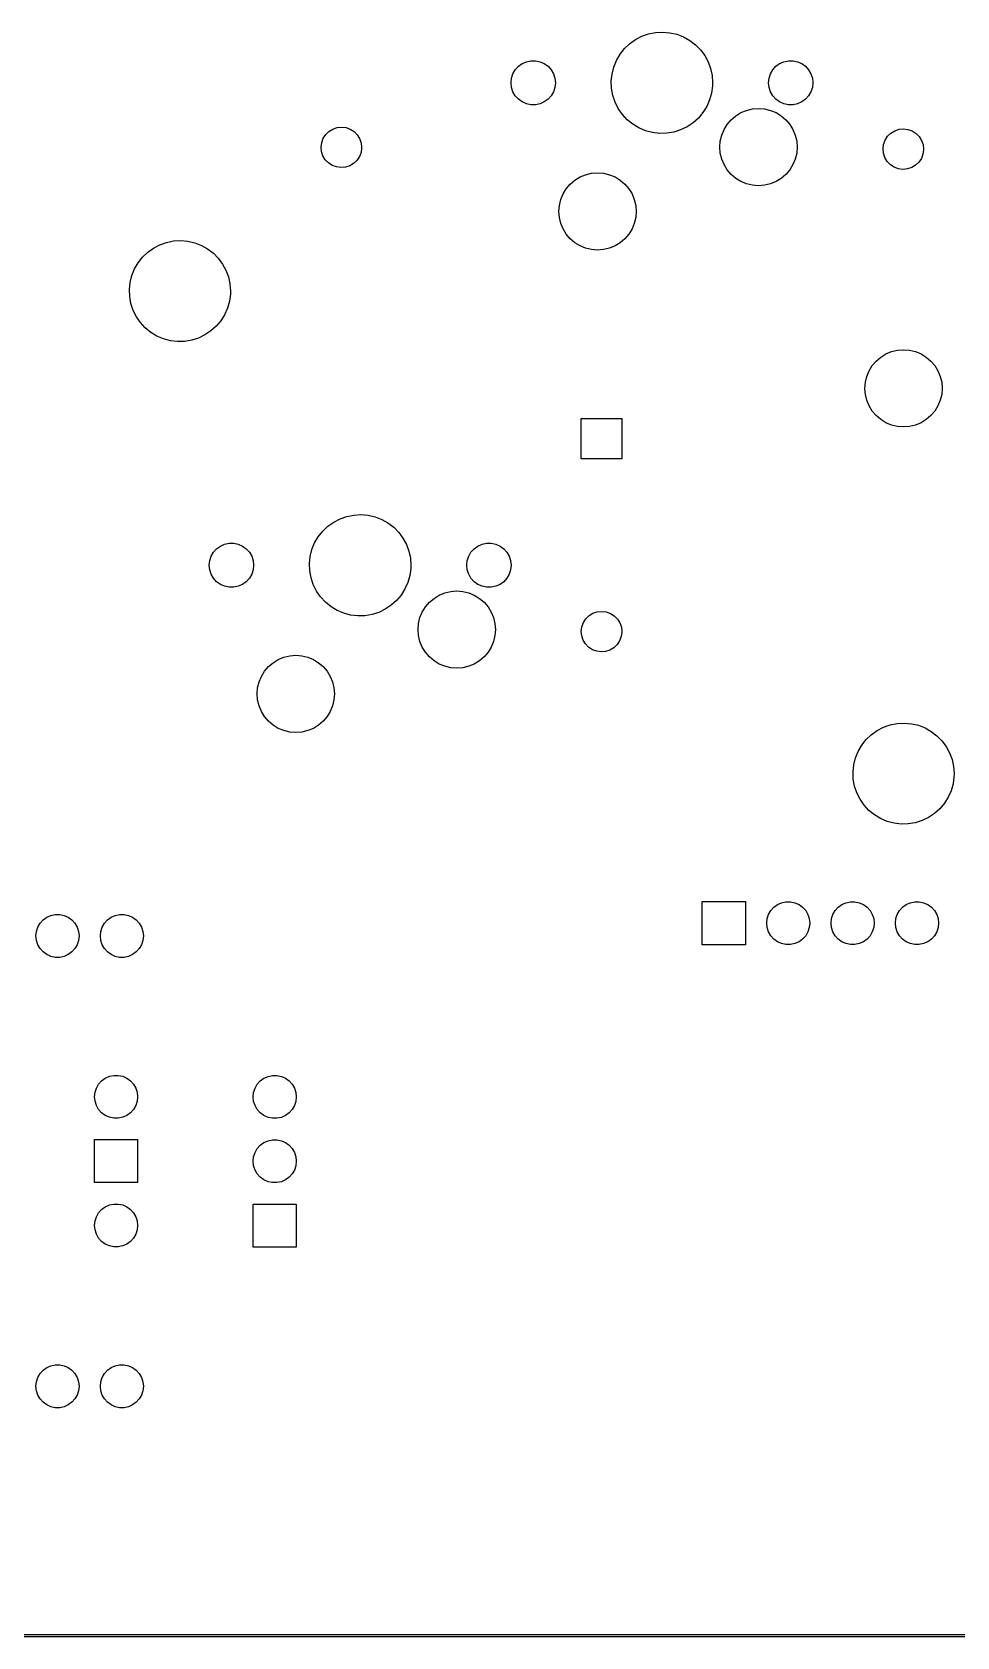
# Model space of a CAD drawing. Extents: x 64 to 386, y -179 to -50.
# Drawn here: x 119.1 to 155.6, y -179.3 to -116 of the extents above; entities that cross this region are included whole.
import ezdxf

# ---------------------------------------------------------------- set-up
doc = ezdxf.new("R2010")
doc.units = 0
doc.layers.add('BLACK', color=7, linetype='CONTINUOUS')

msp = doc.modelspace()

# ---------------------------------------------------------------- linework, layer by layer
at = {"layer": 'BLACK', "linetype": 'CONTINUOUS'}
for p, q in [((142.468, -116.604), (142.673, -116.409)), ((142.673, -116.409), (142.903, -116.245)), ((142.903, -116.245), (143.153, -116.114)), ((143.153, -116.114), (143.42, -116.021)), ((143.42, -116.021), (143.697, -115.966)), ((143.697, -115.966), (143.979, -115.95)), ((143.979, -115.95), (144.26, -115.975)), ((144.26, -115.975), (144.536, -116.038)), ((144.536, -116.038), (144.799, -116.14)), ((144.799, -116.14), (145.046, -116.278)), ((145.046, -116.278), (145.27, -116.45)), ((145.27, -116.45), (145.468, -116.651)), ((138.282, -117.3), (138.43, -117.192)), ((138.43, -117.192), (138.597, -117.118)), ((138.597, -117.118), (138.776, -117.08)), ((138.776, -117.08), (138.959, -117.08)), ((138.959, -117.08), (139.138, -117.118)), ((139.138, -117.118), (139.305, -117.192)), ((139.305, -117.192), (139.453, -117.3)), ((142.045, -117.332), (142.151, -117.07)), ((142.151, -117.07), (142.293, -116.826)), ((142.293, -116.826), (142.468, -116.604)), ((145.468, -116.651), (145.636, -116.878)), ((145.636, -116.878), (145.77, -117.127)), ((145.77, -117.127), (145.868, -117.392)), ((148.442, -117.3), (148.59, -117.192)), ((148.59, -117.192), (148.757, -117.118)), ((148.757, -117.118), (148.936, -117.08)), ((148.936, -117.08), (149.119, -117.08)), ((149.119, -117.08), (149.298, -117.118)), ((149.298, -117.118), (149.465, -117.192)), ((149.465, -117.192), (149.613, -117.3)), ((137.993, -117.95), (138.012, -117.768)), ((138.012, -117.768), (138.068, -117.594)), ((138.068, -117.594), (138.16, -117.436)), ((138.16, -117.436), (138.282, -117.3)), ((139.453, -117.3), (139.575, -117.436)), ((139.575, -117.436), (139.667, -117.594)), ((139.667, -117.594), (139.723, -117.768)), ((139.723, -117.768), (139.743, -117.95)), ((141.948, -117.887), (141.977, -117.606)), ((141.977, -117.606), (142.045, -117.332)), ((145.868, -117.392), (145.928, -117.668)), ((145.928, -117.668), (145.947, -117.95)), ((148.153, -117.95), (148.172, -117.768)), ((148.172, -117.768), (148.228, -117.594)), ((148.228, -117.594), (148.32, -117.436)), ((148.32, -117.436), (148.442, -117.3)), ((149.613, -117.3), (149.735, -117.436)), ((149.735, -117.436), (149.827, -117.594)), ((149.827, -117.594), (149.883, -117.768)), ((149.883, -117.768), (149.903, -117.95)), ((138.012, -118.132), (137.993, -117.95)), ((138.068, -118.306), (138.012, -118.132)), ((138.16, -118.464), (138.068, -118.306)), ((138.282, -118.6), (138.16, -118.464)), ((139.575, -118.464), (139.453, -118.6)), ((139.667, -118.306), (139.575, -118.464)), ((139.723, -118.132), (139.667, -118.306)), ((139.743, -117.95), (139.723, -118.132)), ((141.96, -118.169), (141.948, -117.887)), ((142.01, -118.447), (141.96, -118.169)), ((142.1, -118.715), (142.01, -118.447)), ((145.906, -118.356), (145.829, -118.627)), ((145.944, -118.076), (145.906, -118.356)), ((145.947, -117.95), (145.944, -118.076)), ((148.172, -118.132), (148.153, -117.95)), ((148.228, -118.306), (148.172, -118.132)), ((148.32, -118.464), (148.228, -118.306)), ((148.442, -118.6), (148.32, -118.464)), ((149.735, -118.464), (149.613, -118.6)), ((149.827, -118.306), (149.735, -118.464)), ((149.883, -118.132), (149.827, -118.306)), ((149.903, -117.95), (149.883, -118.132)), ((138.43, -118.708), (138.282, -118.6)), ((138.597, -118.782), (138.43, -118.708)), ((138.776, -118.82), (138.597, -118.782)), ((138.959, -118.82), (138.776, -118.82)), ((139.138, -118.782), (138.959, -118.82)), ((139.305, -118.708), (139.138, -118.782)), ((139.453, -118.6), (139.305, -118.708)), ((142.226, -118.968), (142.1, -118.715)), ((142.387, -119.2), (142.226, -118.968)), ((145.715, -118.886), (145.566, -119.126)), ((145.829, -118.627), (145.715, -118.886)), ((147.065, -119.131), (147.286, -119.04)), ((147.286, -119.04), (147.519, -118.984)), ((147.519, -118.984), (147.757, -118.965)), ((147.757, -118.965), (147.996, -118.984)), ((147.996, -118.984), (148.229, -119.04)), ((148.229, -119.04), (148.45, -119.131)), ((148.59, -118.708), (148.442, -118.6)), ((148.757, -118.782), (148.59, -118.708)), ((148.936, -118.82), (148.757, -118.782)), ((149.119, -118.82), (148.936, -118.82)), ((149.298, -118.782), (149.119, -118.82)), ((149.465, -118.708), (149.298, -118.782)), ((149.613, -118.6), (149.465, -118.708)), ((130.959, -119.776), (131.128, -119.719)), ((131.128, -119.719), (131.306, -119.7)), ((131.306, -119.7), (131.483, -119.721)), ((131.483, -119.721), (131.651, -119.781)), ((142.578, -119.408), (142.387, -119.2)), ((142.797, -119.586), (142.578, -119.408)), ((143.04, -119.732), (142.797, -119.586)), ((143.3, -119.842), (143.04, -119.732)), ((144.938, -119.687), (144.684, -119.81)), ((145.173, -119.53), (144.938, -119.687)), ((145.384, -119.342), (145.173, -119.53)), ((145.566, -119.126), (145.384, -119.342)), ((146.399, -119.798), (146.524, -119.594)), ((146.524, -119.594), (146.679, -119.412)), ((146.679, -119.412), (146.861, -119.256)), ((146.861, -119.256), (147.065, -119.131)), ((148.45, -119.131), (148.654, -119.256)), ((148.654, -119.256), (148.836, -119.412)), ((148.836, -119.412), (148.991, -119.594)), ((148.991, -119.594), (149.116, -119.798)), ((130.5, -120.489), (130.522, -120.312)), ((130.522, -120.312), (130.583, -120.144)), ((130.583, -120.144), (130.68, -119.994)), ((130.68, -119.994), (130.807, -119.87)), ((130.807, -119.87), (130.959, -119.776)), ((131.651, -119.781), (131.801, -119.877)), ((131.801, -119.877), (131.927, -120.003)), ((131.927, -120.003), (132.021, -120.154)), ((132.021, -120.154), (132.08, -120.323)), ((132.08, -120.323), (132.1, -120.5)), ((143.573, -119.915), (143.3, -119.842)), ((143.853, -119.948), (143.573, -119.915)), ((144.136, -119.941), (143.853, -119.948)), ((144.414, -119.895), (144.136, -119.941)), ((144.684, -119.81), (144.414, -119.895)), ((146.232, -120.49), (146.251, -120.251)), ((146.251, -120.251), (146.307, -120.019)), ((146.307, -120.019), (146.399, -119.798)), ((149.116, -119.798), (149.208, -120.019)), ((149.208, -120.019), (149.264, -120.251)), ((149.264, -120.251), (149.282, -120.49)), ((152.673, -120.559), (152.695, -120.382)), ((152.695, -120.382), (152.756, -120.214)), ((152.756, -120.214), (152.853, -120.064)), ((152.853, -120.064), (152.98, -119.94)), ((152.98, -119.94), (153.132, -119.846)), ((153.132, -119.846), (153.301, -119.789)), ((153.301, -119.789), (153.478, -119.77)), ((153.478, -119.77), (153.655, -119.791)), ((153.655, -119.791), (153.823, -119.851)), ((153.823, -119.851), (153.974, -119.947)), ((153.974, -119.947), (154.099, -120.073)), ((154.099, -120.073), (154.194, -120.224)), ((154.194, -120.224), (154.253, -120.393)), ((130.517, -120.666), (130.5, -120.489)), ((130.574, -120.836), (130.517, -120.666)), ((130.666, -120.988), (130.574, -120.836)), ((130.79, -121.116), (130.666, -120.988)), ((131.913, -121.014), (131.784, -121.137)), ((132.012, -120.866), (131.913, -121.014)), ((132.075, -120.699), (132.012, -120.866)), ((132.1, -120.522), (132.075, -120.699)), ((132.1, -120.5), (132.1, -120.522)), ((146.251, -120.729), (146.232, -120.49)), ((146.307, -120.961), (146.251, -120.729)), ((146.399, -121.182), (146.307, -120.961)), ((149.208, -120.961), (149.116, -121.182)), ((149.264, -120.729), (149.208, -120.961)), ((149.282, -120.49), (149.264, -120.729)), ((152.69, -120.736), (152.673, -120.559)), ((152.746, -120.906), (152.69, -120.736)), ((152.839, -121.058), (152.746, -120.906)), ((154.184, -120.936), (154.085, -121.084)), ((154.247, -120.769), (154.184, -120.936)), ((154.272, -120.592), (154.247, -120.769)), ((154.253, -120.393), (154.272, -120.57)), ((154.272, -120.57), (154.272, -120.592)), ((130.939, -121.214), (130.79, -121.116)), ((131.106, -121.276), (130.939, -121.214)), ((131.283, -121.3), (131.106, -121.276)), ((131.461, -121.284), (131.283, -121.3)), ((131.63, -121.229), (131.461, -121.284)), ((131.784, -121.137), (131.63, -121.229)), ((140.715, -121.671), (140.936, -121.58)), ((140.936, -121.58), (141.169, -121.524)), ((141.169, -121.524), (141.407, -121.505)), ((141.407, -121.505), (141.646, -121.524)), ((141.646, -121.524), (141.879, -121.58)), ((141.879, -121.58), (142.1, -121.671)), ((146.524, -121.386), (146.399, -121.182)), ((146.679, -121.568), (146.524, -121.386)), ((146.861, -121.724), (146.679, -121.568)), ((148.836, -121.568), (148.654, -121.724)), ((148.991, -121.386), (148.836, -121.568)), ((149.116, -121.182), (148.991, -121.386)), ((152.963, -121.186), (152.839, -121.058)), ((153.112, -121.284), (152.963, -121.186)), ((153.279, -121.346), (153.112, -121.284)), ((153.456, -121.37), (153.279, -121.346)), ((153.633, -121.354), (153.456, -121.37)), ((153.803, -121.299), (153.633, -121.354)), ((153.956, -121.207), (153.803, -121.299)), ((154.085, -121.084), (153.956, -121.207)), ((140.049, -122.338), (140.174, -122.134)), ((140.174, -122.134), (140.329, -121.952)), ((140.329, -121.952), (140.511, -121.796)), ((140.511, -121.796), (140.715, -121.671)), ((142.1, -121.671), (142.304, -121.796)), ((142.304, -121.796), (142.486, -121.952)), ((142.486, -121.952), (142.641, -122.134)), ((142.641, -122.134), (142.766, -122.338)), ((147.065, -121.849), (146.861, -121.724)), ((147.286, -121.94), (147.065, -121.849)), ((147.519, -121.996), (147.286, -121.94)), ((147.757, -122.015), (147.519, -121.996)), ((147.996, -121.996), (147.757, -122.015)), ((148.229, -121.94), (147.996, -121.996)), ((148.45, -121.849), (148.229, -121.94)), ((148.654, -121.724), (148.45, -121.849)), ((139.882, -123.03), (139.901, -122.791)), ((139.901, -122.791), (139.957, -122.559)), ((139.957, -122.559), (140.049, -122.338)), ((142.766, -122.338), (142.858, -122.559)), ((142.858, -122.559), (142.914, -122.791)), ((142.914, -122.791), (142.933, -123.03)), ((139.901, -123.269), (139.882, -123.03)), ((139.957, -123.501), (139.901, -123.269)), ((140.049, -123.722), (139.957, -123.501)), ((142.858, -123.501), (142.766, -123.722)), ((142.914, -123.269), (142.858, -123.501)), ((142.933, -123.03), (142.914, -123.269)), ((124.679, -124.197), (124.961, -124.181)), ((124.961, -124.181), (125.241, -124.206)), ((140.174, -123.926), (140.049, -123.722)), ((140.329, -124.108), (140.174, -123.926)), ((140.511, -124.264), (140.329, -124.108)), ((142.486, -124.108), (142.304, -124.264)), ((142.641, -123.926), (142.486, -124.108)), ((142.766, -123.722), (142.641, -123.926)), ((123.454, -124.833), (123.658, -124.639)), ((123.658, -124.639), (123.887, -124.475)), ((123.887, -124.475), (124.137, -124.345)), ((124.137, -124.345), (124.403, -124.252)), ((124.403, -124.252), (124.679, -124.197)), ((125.241, -124.206), (125.516, -124.269)), ((125.516, -124.269), (125.778, -124.371)), ((125.778, -124.371), (126.024, -124.508)), ((126.024, -124.508), (126.248, -124.679)), ((126.248, -124.679), (126.445, -124.88)), ((140.715, -124.389), (140.511, -124.264)), ((140.936, -124.48), (140.715, -124.389)), ((141.169, -124.536), (140.936, -124.48)), ((141.407, -124.555), (141.169, -124.536)), ((141.646, -124.536), (141.407, -124.555)), ((141.879, -124.48), (141.646, -124.536)), ((142.1, -124.389), (141.879, -124.48)), ((142.304, -124.264), (142.1, -124.389)), ((123.033, -125.559), (123.139, -125.298)), ((123.139, -125.298), (123.28, -125.054)), ((123.28, -125.054), (123.454, -124.833)), ((126.445, -124.88), (126.613, -125.107)), ((126.613, -125.107), (126.746, -125.354)), ((126.746, -125.354), (126.844, -125.619)), ((122.936, -126.112), (122.965, -125.832)), ((122.965, -125.832), (123.033, -125.559)), ((126.844, -125.619), (126.903, -125.894)), ((126.903, -125.894), (126.923, -126.175)), ((122.947, -126.394), (122.936, -126.112)), ((122.998, -126.671), (122.947, -126.394)), ((123.087, -126.938), (122.998, -126.671)), ((126.882, -126.579), (126.805, -126.85)), ((126.919, -126.3), (126.882, -126.579)), ((126.923, -126.175), (126.919, -126.3)), ((123.213, -127.19), (123.087, -126.938)), ((123.373, -127.422), (123.213, -127.19)), ((126.542, -127.347), (126.361, -127.563)), ((126.691, -127.108), (126.542, -127.347)), ((126.805, -126.85), (126.691, -127.108)), ((123.564, -127.628), (123.373, -127.422)), ((123.783, -127.806), (123.564, -127.628)), ((124.024, -127.952), (123.783, -127.806)), ((124.283, -128.061), (124.024, -127.952)), ((125.917, -127.907), (125.663, -128.029)), ((126.151, -127.75), (125.917, -127.907)), ((126.361, -127.563), (126.151, -127.75)), ((124.556, -128.134), (124.283, -128.061)), ((124.835, -128.167), (124.556, -128.134)), ((125.117, -128.16), (124.835, -128.167)), ((125.395, -128.114), (125.117, -128.16)), ((125.663, -128.029), (125.395, -128.114)), ((152.787, -128.657), (153.008, -128.566)), ((153.008, -128.566), (153.24, -128.51)), ((153.24, -128.51), (153.479, -128.491)), ((153.479, -128.491), (153.717, -128.51)), ((153.717, -128.51), (153.95, -128.566)), ((153.95, -128.566), (154.171, -128.657)), ((152.121, -129.323), (152.246, -129.119)), ((152.246, -129.119), (152.401, -128.937)), ((152.401, -128.937), (152.583, -128.782)), ((152.583, -128.782), (152.787, -128.657)), ((154.171, -128.657), (154.375, -128.782)), ((154.375, -128.782), (154.556, -128.937)), ((154.556, -128.937), (154.712, -129.119)), ((154.712, -129.119), (154.837, -129.323)), ((151.955, -130.015), (151.974, -129.777)), ((151.974, -129.777), (152.029, -129.544)), ((152.029, -129.544), (152.121, -129.323)), ((154.837, -129.323), (154.928, -129.544)), ((154.928, -129.544), (154.984, -129.777)), ((154.984, -129.777), (155.003, -130.015)), ((151.974, -130.253), (151.955, -130.015)), ((152.029, -130.486), (151.974, -130.253)), ((152.121, -130.707), (152.029, -130.486)), ((154.928, -130.486), (154.837, -130.707)), ((154.984, -130.253), (154.928, -130.486)), ((155.003, -130.015), (154.984, -130.253)), ((152.246, -130.911), (152.121, -130.707)), ((152.401, -131.093), (152.246, -130.911)), ((152.583, -131.248), (152.401, -131.093)), ((154.556, -131.093), (154.375, -131.248)), ((154.712, -130.911), (154.556, -131.093)), ((154.837, -130.707), (154.712, -130.911)), ((140.766, -132.8), (140.766, -131.2)), ((140.766, -131.2), (142.366, -131.2)), ((142.366, -131.2), (142.366, -132.8)), ((152.787, -131.373), (152.583, -131.248)), ((153.008, -131.464), (152.787, -131.373)), ((153.24, -131.52), (153.008, -131.464)), ((153.479, -131.539), (153.24, -131.52)), ((153.717, -131.52), (153.479, -131.539)), ((153.95, -131.464), (153.717, -131.52)), ((154.171, -131.373), (153.95, -131.464)), ((154.375, -131.248), (154.171, -131.373)), ((142.366, -132.8), (140.766, -132.8)), ((130.562, -135.654), (130.766, -135.459)), ((130.766, -135.459), (130.996, -135.295)), ((130.996, -135.295), (131.247, -135.164)), ((131.247, -135.164), (131.514, -135.071)), ((131.514, -135.071), (131.791, -135.016)), ((131.791, -135.016), (132.073, -135)), ((132.073, -135), (132.354, -135.025)), ((132.354, -135.025), (132.629, -135.088)), ((132.629, -135.088), (132.893, -135.19)), ((132.893, -135.19), (133.139, -135.328)), ((133.139, -135.328), (133.364, -135.5)), ((133.364, -135.5), (133.562, -135.701)), ((126.524, -136.242), (126.691, -136.168)), ((126.691, -136.168), (126.87, -136.13)), ((126.87, -136.13), (127.053, -136.13)), ((127.053, -136.13), (127.232, -136.168)), ((127.232, -136.168), (127.399, -136.242)), ((130.139, -136.382), (130.245, -136.12)), ((130.245, -136.12), (130.387, -135.876)), ((130.387, -135.876), (130.562, -135.654)), ((133.562, -135.701), (133.73, -135.928)), ((133.73, -135.928), (133.864, -136.177)), ((133.864, -136.177), (133.962, -136.442)), ((136.684, -136.242), (136.851, -136.168)), ((136.851, -136.168), (137.03, -136.13)), ((137.03, -136.13), (137.213, -136.13)), ((137.213, -136.13), (137.392, -136.168)), ((137.392, -136.168), (137.559, -136.242)), ((126.086, -137), (126.105, -136.818)), ((126.105, -136.818), (126.162, -136.644)), ((126.162, -136.644), (126.253, -136.486)), ((126.253, -136.486), (126.376, -136.35)), ((126.376, -136.35), (126.524, -136.242)), ((127.399, -136.242), (127.547, -136.35)), ((127.547, -136.35), (127.669, -136.486)), ((127.669, -136.486), (127.761, -136.644)), ((127.761, -136.644), (127.817, -136.818)), ((127.817, -136.818), (127.836, -137)), ((130.042, -136.937), (130.071, -136.656)), ((130.071, -136.656), (130.139, -136.382)), ((133.962, -136.442), (134.021, -136.718)), ((134.021, -136.718), (134.041, -137)), ((136.246, -137), (136.265, -136.818)), ((136.265, -136.818), (136.322, -136.644)), ((136.322, -136.644), (136.413, -136.486)), ((136.413, -136.486), (136.536, -136.35)), ((136.536, -136.35), (136.684, -136.242)), ((137.559, -136.242), (137.707, -136.35)), ((137.707, -136.35), (137.829, -136.486)), ((137.829, -136.486), (137.921, -136.644)), ((137.921, -136.644), (137.977, -136.818)), ((137.977, -136.818), (137.996, -137)), ((126.105, -137.182), (126.086, -137)), ((126.162, -137.356), (126.105, -137.182)), ((126.253, -137.514), (126.162, -137.356)), ((127.761, -137.356), (127.669, -137.514)), ((127.817, -137.182), (127.761, -137.356)), ((127.836, -137), (127.817, -137.182)), ((130.053, -137.219), (130.042, -136.937)), ((130.104, -137.497), (130.053, -137.219)), ((134, -137.406), (133.923, -137.677)), ((134.037, -137.126), (134, -137.406)), ((134.041, -137), (134.037, -137.126)), ((136.265, -137.182), (136.246, -137)), ((136.322, -137.356), (136.265, -137.182)), ((136.413, -137.514), (136.322, -137.356)), ((137.921, -137.356), (137.829, -137.514)), ((137.977, -137.182), (137.921, -137.356)), ((137.996, -137), (137.977, -137.182)), ((126.376, -137.65), (126.253, -137.514)), ((126.524, -137.758), (126.376, -137.65)), ((126.691, -137.832), (126.524, -137.758)), ((126.87, -137.87), (126.691, -137.832)), ((127.053, -137.87), (126.87, -137.87)), ((127.232, -137.832), (127.053, -137.87)), ((127.399, -137.758), (127.232, -137.832)), ((127.547, -137.65), (127.399, -137.758)), ((127.669, -137.514), (127.547, -137.65)), ((130.193, -137.765), (130.104, -137.497)), ((130.32, -138.018), (130.193, -137.765)), ((130.48, -138.25), (130.32, -138.018)), ((133.809, -137.936), (133.659, -138.176)), ((133.923, -137.677), (133.809, -137.936)), ((135.159, -138.181), (135.38, -138.09)), ((135.38, -138.09), (135.613, -138.034)), ((135.613, -138.034), (135.851, -138.015)), ((135.851, -138.015), (136.09, -138.034)), ((136.09, -138.034), (136.323, -138.09)), ((136.323, -138.09), (136.544, -138.181)), ((136.536, -137.65), (136.413, -137.514)), ((136.684, -137.758), (136.536, -137.65)), ((136.851, -137.832), (136.684, -137.758)), ((137.03, -137.87), (136.851, -137.832)), ((137.213, -137.87), (137.03, -137.87)), ((137.392, -137.832), (137.213, -137.87)), ((137.559, -137.758), (137.392, -137.832)), ((137.707, -137.65), (137.559, -137.758)), ((137.829, -137.514), (137.707, -137.65)), ((130.672, -138.458), (130.48, -138.25)), ((130.891, -138.636), (130.672, -138.458)), ((131.133, -138.782), (130.891, -138.636)), ((133.032, -138.737), (132.777, -138.86)), ((133.267, -138.58), (133.032, -138.737)), ((133.478, -138.392), (133.267, -138.58)), ((133.659, -138.176), (133.478, -138.392)), ((134.492, -138.848), (134.617, -138.644)), ((134.617, -138.644), (134.773, -138.462)), ((134.773, -138.462), (134.955, -138.306)), ((134.955, -138.306), (135.159, -138.181)), ((136.544, -138.181), (136.748, -138.306)), ((136.748, -138.306), (136.93, -138.462)), ((136.93, -138.462), (137.085, -138.644)), ((137.085, -138.644), (137.21, -138.848)), ((131.393, -138.892), (131.133, -138.782)), ((131.666, -138.965), (131.393, -138.892)), ((131.947, -138.998), (131.666, -138.965)), ((132.229, -138.991), (131.947, -138.998)), ((132.508, -138.945), (132.229, -138.991)), ((132.777, -138.86), (132.508, -138.945)), ((134.326, -139.54), (134.345, -139.301)), ((134.345, -139.301), (134.401, -139.069)), ((134.401, -139.069), (134.492, -138.848)), ((137.21, -138.848), (137.302, -139.069)), ((137.302, -139.069), (137.357, -139.301)), ((137.357, -139.301), (137.376, -139.54)), ((140.789, -139.432), (140.85, -139.264)), ((140.85, -139.264), (140.946, -139.114)), ((140.946, -139.114), (141.074, -138.99)), ((141.074, -138.99), (141.226, -138.896)), ((141.226, -138.896), (141.394, -138.839)), ((141.394, -138.839), (141.572, -138.82)), ((141.572, -138.82), (141.749, -138.841)), ((141.749, -138.841), (141.917, -138.901)), ((141.917, -138.901), (142.068, -138.997)), ((142.068, -138.997), (142.193, -139.123)), ((142.193, -139.123), (142.288, -139.274)), ((142.288, -139.274), (142.346, -139.443)), ((134.345, -139.779), (134.326, -139.54)), ((134.401, -140.011), (134.345, -139.779)), ((134.492, -140.232), (134.401, -140.011)), ((137.302, -140.011), (137.21, -140.232)), ((137.357, -139.779), (137.302, -140.011)), ((137.376, -139.54), (137.357, -139.779)), ((140.766, -139.609), (140.789, -139.432)), ((140.784, -139.786), (140.766, -139.609)), ((140.84, -139.956), (140.784, -139.786)), ((140.932, -140.108), (140.84, -139.956)), ((142.278, -139.986), (142.179, -140.134)), ((142.341, -139.819), (142.278, -139.986)), ((142.366, -139.642), (142.341, -139.819)), ((142.346, -139.443), (142.366, -139.62)), ((142.366, -139.62), (142.366, -139.642)), ((128.809, -140.721), (129.03, -140.63)), ((129.03, -140.63), (129.263, -140.574)), ((129.263, -140.574), (129.501, -140.555)), ((129.501, -140.555), (129.74, -140.574)), ((129.74, -140.574), (129.973, -140.63)), ((129.973, -140.63), (130.194, -140.721)), ((134.617, -140.436), (134.492, -140.232)), ((134.773, -140.618), (134.617, -140.436)), ((134.955, -140.774), (134.773, -140.618)), ((136.93, -140.618), (136.748, -140.774)), ((137.085, -140.436), (136.93, -140.618)), ((137.21, -140.232), (137.085, -140.436)), ((141.056, -140.236), (140.932, -140.108)), ((141.206, -140.334), (141.056, -140.236)), ((141.373, -140.396), (141.206, -140.334)), ((141.549, -140.42), (141.373, -140.396)), ((141.727, -140.404), (141.549, -140.42)), ((141.897, -140.349), (141.727, -140.404)), ((142.05, -140.257), (141.897, -140.349)), ((142.179, -140.134), (142.05, -140.257)), ((128.142, -141.388), (128.267, -141.184)), ((128.267, -141.184), (128.423, -141.002)), ((128.423, -141.002), (128.605, -140.846)), ((128.605, -140.846), (128.809, -140.721)), ((130.194, -140.721), (130.398, -140.846)), ((130.398, -140.846), (130.58, -141.002)), ((130.58, -141.002), (130.735, -141.184)), ((130.735, -141.184), (130.86, -141.388)), ((135.159, -140.899), (134.955, -140.774)), ((135.38, -140.99), (135.159, -140.899)), ((135.613, -141.046), (135.38, -140.99)), ((135.851, -141.065), (135.613, -141.046)), ((136.09, -141.046), (135.851, -141.065)), ((136.323, -140.99), (136.09, -141.046)), ((136.544, -140.899), (136.323, -140.99)), ((136.748, -140.774), (136.544, -140.899)), ((127.976, -142.08), (127.995, -141.841)), ((127.995, -141.841), (128.051, -141.609)), ((128.051, -141.609), (128.142, -141.388)), ((130.86, -141.388), (130.952, -141.609)), ((130.952, -141.609), (131.007, -141.841)), ((131.007, -141.841), (131.026, -142.08)), ((127.995, -142.319), (127.976, -142.08)), ((128.051, -142.551), (127.995, -142.319)), ((128.142, -142.772), (128.051, -142.551)), ((130.952, -142.551), (130.86, -142.772)), ((131.007, -142.319), (130.952, -142.551)), ((131.026, -142.08), (131.007, -142.319)), ((128.267, -142.976), (128.142, -142.772)), ((128.423, -143.158), (128.267, -142.976)), ((128.605, -143.314), (128.423, -143.158)), ((130.58, -143.158), (130.398, -143.314)), ((130.735, -142.976), (130.58, -143.158)), ((130.86, -142.772), (130.735, -142.976)), ((128.809, -143.439), (128.605, -143.314)), ((129.03, -143.53), (128.809, -143.439)), ((129.263, -143.586), (129.03, -143.53)), ((129.501, -143.605), (129.263, -143.586)), ((129.74, -143.586), (129.501, -143.605)), ((129.973, -143.53), (129.74, -143.586)), ((130.194, -143.439), (129.973, -143.53)), ((130.398, -143.314), (130.194, -143.439)), ((152.004, -143.883), (152.208, -143.689)), ((152.208, -143.689), (152.437, -143.525)), ((152.437, -143.525), (152.687, -143.395)), ((152.687, -143.395), (152.953, -143.302)), ((152.953, -143.302), (153.229, -143.247)), ((153.229, -143.247), (153.51, -143.231)), ((153.51, -143.231), (153.791, -143.256)), ((153.791, -143.256), (154.065, -143.319)), ((154.065, -143.319), (154.328, -143.421)), ((154.328, -143.421), (154.573, -143.558)), ((154.573, -143.558), (154.797, -143.729)), ((154.797, -143.729), (154.995, -143.93)), ((151.582, -144.609), (151.688, -144.348)), ((151.688, -144.348), (151.83, -144.104)), ((151.83, -144.104), (152.004, -143.883)), ((154.995, -143.93), (155.162, -144.157)), ((155.162, -144.157), (155.296, -144.404)), ((155.296, -144.404), (155.393, -144.669)), ((151.486, -145.162), (151.515, -144.882)), ((151.515, -144.882), (151.582, -144.609)), ((155.393, -144.669), (155.453, -144.944)), ((155.453, -144.944), (155.473, -145.225)), ((151.497, -145.444), (151.486, -145.162)), ((151.547, -145.721), (151.497, -145.444)), ((151.637, -145.988), (151.547, -145.721)), ((155.431, -145.629), (155.355, -145.9)), ((155.469, -145.35), (155.431, -145.629)), ((155.473, -145.225), (155.469, -145.35)), ((151.763, -146.24), (151.637, -145.988)), ((151.923, -146.472), (151.763, -146.24)), ((155.241, -146.158), (155.092, -146.397)), ((155.355, -145.9), (155.241, -146.158)), ((152.114, -146.678), (151.923, -146.472)), ((152.332, -146.856), (152.114, -146.678)), ((152.574, -147.002), (152.332, -146.856)), ((154.467, -146.957), (154.213, -147.079)), ((154.701, -146.8), (154.467, -146.957)), ((154.911, -146.613), (154.701, -146.8)), ((155.092, -146.397), (154.911, -146.613)), ((152.833, -147.111), (152.574, -147.002)), ((153.105, -147.184), (152.833, -147.111)), ((153.385, -147.217), (153.105, -147.184)), ((153.666, -147.21), (153.385, -147.217)), ((153.944, -147.164), (153.666, -147.21)), ((154.213, -147.079), (153.944, -147.164)), ((119.837, -150.827), (120.011, -150.79)), ((120.011, -150.79), (120.189, -150.79)), ((120.189, -150.79), (120.363, -150.827)), ((122.377, -150.827), (122.551, -150.79)), ((122.551, -150.79), (122.729, -150.79)), ((122.729, -150.79), (122.903, -150.827)), ((145.54, -151.98), (145.54, -150.28)), ((145.54, -150.28), (147.24, -150.28)), ((147.24, -150.28), (147.24, -151.98)), ((148.099, -150.953), (148.153, -150.784)), ((148.153, -150.784), (148.242, -150.63)), ((148.242, -150.63), (148.361, -150.498)), ((148.361, -150.498), (148.505, -150.394)), ((148.505, -150.394), (148.667, -150.322)), ((148.667, -150.322), (148.841, -150.285)), ((148.841, -150.285), (149.019, -150.285)), ((149.019, -150.285), (149.193, -150.322)), ((149.193, -150.322), (149.355, -150.394)), ((149.355, -150.394), (149.499, -150.498)), ((149.499, -150.498), (149.618, -150.63)), ((149.618, -150.63), (149.707, -150.784)), ((149.707, -150.784), (149.761, -150.953)), ((150.639, -150.953), (150.693, -150.784)), ((150.693, -150.784), (150.782, -150.63)), ((150.782, -150.63), (150.901, -150.498)), ((150.901, -150.498), (151.045, -150.394)), ((151.045, -150.394), (151.207, -150.322)), ((151.207, -150.322), (151.381, -150.285)), ((151.381, -150.285), (151.559, -150.285)), ((151.559, -150.285), (151.733, -150.322)), ((151.733, -150.322), (151.895, -150.394)), ((151.895, -150.394), (152.039, -150.498)), ((152.039, -150.498), (152.158, -150.63)), ((152.158, -150.63), (152.247, -150.784)), ((152.247, -150.784), (152.301, -150.953)), ((153.179, -150.953), (153.233, -150.784)), ((153.233, -150.784), (153.322, -150.63)), ((153.322, -150.63), (153.441, -150.498)), ((153.441, -150.498), (153.585, -150.394)), ((153.585, -150.394), (153.747, -150.322)), ((153.747, -150.322), (153.921, -150.285)), ((153.921, -150.285), (154.099, -150.285)), ((154.099, -150.285), (154.273, -150.322)), ((154.273, -150.322), (154.435, -150.394)), ((154.435, -150.394), (154.579, -150.498)), ((154.579, -150.498), (154.698, -150.63)), ((154.698, -150.63), (154.787, -150.784)), ((154.787, -150.784), (154.841, -150.953)), ((119.269, -151.458), (119.323, -151.289)), ((119.323, -151.289), (119.412, -151.135)), ((119.412, -151.135), (119.531, -151.003)), ((119.531, -151.003), (119.675, -150.899)), ((119.675, -150.899), (119.837, -150.827)), ((120.363, -150.827), (120.525, -150.899)), ((120.525, -150.899), (120.669, -151.003)), ((120.669, -151.003), (120.788, -151.135)), ((120.788, -151.135), (120.877, -151.289)), ((120.877, -151.289), (120.931, -151.458)), ((121.809, -151.458), (121.863, -151.289)), ((121.863, -151.289), (121.952, -151.135)), ((121.952, -151.135), (122.071, -151.003)), ((122.071, -151.003), (122.215, -150.899)), ((122.215, -150.899), (122.377, -150.827)), ((122.903, -150.827), (123.065, -150.899)), ((123.065, -150.899), (123.209, -151.003)), ((123.209, -151.003), (123.328, -151.135)), ((123.328, -151.135), (123.417, -151.289)), ((123.417, -151.289), (123.471, -151.458)), ((148.08, -151.13), (148.099, -150.953)), ((148.099, -151.307), (148.08, -151.13)), ((148.153, -151.476), (148.099, -151.307)), ((149.761, -151.307), (149.707, -151.476)), ((149.761, -150.953), (149.78, -151.13)), ((149.78, -151.13), (149.761, -151.307)), ((150.62, -151.13), (150.639, -150.953)), ((150.639, -151.307), (150.62, -151.13)), ((150.693, -151.476), (150.639, -151.307)), ((152.301, -151.307), (152.247, -151.476)), ((152.301, -150.953), (152.32, -151.13)), ((152.32, -151.13), (152.301, -151.307)), ((153.16, -151.13), (153.179, -150.953)), ((153.179, -151.307), (153.16, -151.13)), ((153.233, -151.476), (153.179, -151.307)), ((154.841, -151.307), (154.787, -151.476)), ((154.841, -150.953), (154.86, -151.13)), ((154.86, -151.13), (154.841, -151.307)), ((119.25, -151.635), (119.269, -151.458)), ((119.269, -151.812), (119.25, -151.635)), ((119.323, -151.981), (119.269, -151.812)), ((119.412, -152.135), (119.323, -151.981)), ((120.877, -151.981), (120.788, -152.135)), ((120.931, -151.812), (120.877, -151.981)), ((120.931, -151.458), (120.95, -151.635)), ((120.95, -151.635), (120.931, -151.812)), ((121.79, -151.635), (121.809, -151.458)), ((121.809, -151.812), (121.79, -151.635)), ((121.863, -151.981), (121.809, -151.812)), ((121.952, -152.135), (121.863, -151.981)), ((123.417, -151.981), (123.328, -152.135)), ((123.471, -151.812), (123.417, -151.981)), ((123.471, -151.458), (123.49, -151.635)), ((123.49, -151.635), (123.471, -151.812)), ((147.24, -151.98), (145.54, -151.98)), ((148.242, -151.63), (148.153, -151.476)), ((148.361, -151.762), (148.242, -151.63)), ((148.505, -151.866), (148.361, -151.762)), ((148.667, -151.938), (148.505, -151.866)), ((148.841, -151.975), (148.667, -151.938)), ((149.019, -151.975), (148.841, -151.975)), ((149.193, -151.938), (149.019, -151.975)), ((149.355, -151.866), (149.193, -151.938)), ((149.499, -151.762), (149.355, -151.866)), ((149.618, -151.63), (149.499, -151.762)), ((149.707, -151.476), (149.618, -151.63)), ((150.782, -151.63), (150.693, -151.476)), ((150.901, -151.762), (150.782, -151.63)), ((151.045, -151.866), (150.901, -151.762)), ((151.207, -151.938), (151.045, -151.866)), ((151.381, -151.975), (151.207, -151.938)), ((151.559, -151.975), (151.381, -151.975)), ((151.733, -151.938), (151.559, -151.975)), ((151.895, -151.866), (151.733, -151.938)), ((152.039, -151.762), (151.895, -151.866)), ((152.158, -151.63), (152.039, -151.762)), ((152.247, -151.476), (152.158, -151.63)), ((153.322, -151.63), (153.233, -151.476)), ((153.441, -151.762), (153.322, -151.63)), ((153.585, -151.866), (153.441, -151.762)), ((153.747, -151.938), (153.585, -151.866)), ((153.921, -151.975), (153.747, -151.938)), ((154.099, -151.975), (153.921, -151.975)), ((154.273, -151.938), (154.099, -151.975)), ((154.435, -151.866), (154.273, -151.938)), ((154.579, -151.762), (154.435, -151.866)), ((154.698, -151.63), (154.579, -151.762)), ((154.787, -151.476), (154.698, -151.63)), ((119.531, -152.267), (119.412, -152.135)), ((119.675, -152.371), (119.531, -152.267)), ((119.837, -152.443), (119.675, -152.371)), ((120.011, -152.48), (119.837, -152.443)), ((120.189, -152.48), (120.011, -152.48)), ((120.363, -152.443), (120.189, -152.48)), ((120.525, -152.371), (120.363, -152.443)), ((120.669, -152.267), (120.525, -152.371)), ((120.788, -152.135), (120.669, -152.267)), ((122.071, -152.267), (121.952, -152.135)), ((122.215, -152.371), (122.071, -152.267)), ((122.377, -152.443), (122.215, -152.371)), ((122.551, -152.48), (122.377, -152.443)), ((122.729, -152.48), (122.551, -152.48)), ((122.903, -152.443), (122.729, -152.48)), ((123.065, -152.371), (122.903, -152.443)), ((123.209, -152.267), (123.065, -152.371)), ((123.328, -152.135), (123.209, -152.267)), ((121.579, -157.808), (121.633, -157.639)), ((121.633, -157.639), (121.722, -157.485)), ((121.722, -157.485), (121.841, -157.353)), ((121.841, -157.353), (121.985, -157.249)), ((121.985, -157.249), (122.147, -157.177)), ((122.147, -157.177), (122.321, -157.14)), ((122.321, -157.14), (122.499, -157.14)), ((122.499, -157.14), (122.673, -157.177)), ((122.673, -157.177), (122.835, -157.249)), ((122.835, -157.249), (122.979, -157.353)), ((122.979, -157.353), (123.098, -157.485)), ((123.098, -157.485), (123.187, -157.639)), ((123.187, -157.639), (123.241, -157.808)), ((127.839, -157.813), (127.893, -157.644)), ((127.893, -157.644), (127.982, -157.49)), ((127.982, -157.49), (128.101, -157.358)), ((128.101, -157.358), (128.245, -157.254)), ((128.245, -157.254), (128.407, -157.182)), ((128.407, -157.182), (128.581, -157.145)), ((128.581, -157.145), (128.759, -157.145)), ((128.759, -157.145), (128.933, -157.182)), ((128.933, -157.182), (129.095, -157.254)), ((129.095, -157.254), (129.239, -157.358)), ((129.239, -157.358), (129.358, -157.49)), ((129.358, -157.49), (129.447, -157.644)), ((129.447, -157.644), (129.501, -157.813)), ((121.56, -157.985), (121.579, -157.808)), ((121.579, -158.162), (121.56, -157.985)), ((121.633, -158.331), (121.579, -158.162)), ((121.722, -158.485), (121.633, -158.331)), ((123.187, -158.331), (123.098, -158.485)), ((123.241, -158.162), (123.187, -158.331)), ((123.241, -157.808), (123.26, -157.985)), ((123.26, -157.985), (123.241, -158.162)), ((127.82, -157.99), (127.839, -157.813)), ((127.839, -158.167), (127.82, -157.99)), ((127.893, -158.336), (127.839, -158.167)), ((127.982, -158.49), (127.893, -158.336)), ((129.447, -158.336), (129.358, -158.49)), ((129.501, -158.167), (129.447, -158.336)), ((129.501, -157.813), (129.52, -157.99)), ((129.52, -157.99), (129.501, -158.167)), ((121.841, -158.617), (121.722, -158.485)), ((121.985, -158.721), (121.841, -158.617)), ((122.147, -158.793), (121.985, -158.721)), ((122.321, -158.83), (122.147, -158.793)), ((122.499, -158.83), (122.321, -158.83)), ((122.673, -158.793), (122.499, -158.83)), ((122.835, -158.721), (122.673, -158.793)), ((122.979, -158.617), (122.835, -158.721)), ((123.098, -158.485), (122.979, -158.617)), ((128.101, -158.622), (127.982, -158.49)), ((128.245, -158.726), (128.101, -158.622)), ((128.407, -158.798), (128.245, -158.726)), ((128.581, -158.835), (128.407, -158.798)), ((128.759, -158.835), (128.581, -158.835)), ((128.933, -158.798), (128.759, -158.835)), ((129.095, -158.726), (128.933, -158.798)), ((129.239, -158.622), (129.095, -158.726)), ((129.358, -158.49), (129.239, -158.622)), ((121.56, -161.375), (121.56, -159.675)), ((121.56, -159.675), (123.26, -159.675)), ((123.26, -159.675), (123.26, -161.375)), ((127.839, -160.353), (127.893, -160.184)), ((127.893, -160.184), (127.982, -160.03)), ((127.982, -160.03), (128.101, -159.898)), ((128.101, -159.898), (128.245, -159.794)), ((128.245, -159.794), (128.407, -159.722)), ((128.407, -159.722), (128.581, -159.685)), ((128.581, -159.685), (128.759, -159.685)), ((128.759, -159.685), (128.933, -159.722)), ((128.933, -159.722), (129.095, -159.794)), ((129.095, -159.794), (129.239, -159.898)), ((129.239, -159.898), (129.358, -160.03)), ((129.358, -160.03), (129.447, -160.184)), ((129.447, -160.184), (129.501, -160.353)), ((127.82, -160.53), (127.839, -160.353)), ((127.839, -160.707), (127.82, -160.53)), ((127.893, -160.876), (127.839, -160.707)), ((127.982, -161.03), (127.893, -160.876)), ((129.447, -160.876), (129.358, -161.03)), ((129.501, -160.707), (129.447, -160.876)), ((129.501, -160.353), (129.52, -160.53)), ((129.52, -160.53), (129.501, -160.707)), ((123.26, -161.375), (121.56, -161.375)), ((128.101, -161.162), (127.982, -161.03)), ((128.245, -161.266), (128.101, -161.162)), ((128.407, -161.338), (128.245, -161.266)), ((128.581, -161.375), (128.407, -161.338)), ((128.759, -161.375), (128.581, -161.375)), ((128.933, -161.338), (128.759, -161.375)), ((129.095, -161.266), (128.933, -161.338)), ((129.239, -161.162), (129.095, -161.266)), ((129.358, -161.03), (129.239, -161.162)), ((121.579, -162.888), (121.633, -162.719)), ((121.633, -162.719), (121.722, -162.565)), ((121.722, -162.565), (121.841, -162.433)), ((121.841, -162.433), (121.985, -162.329)), ((121.985, -162.329), (122.147, -162.257)), ((122.147, -162.257), (122.321, -162.22)), ((122.321, -162.22), (122.499, -162.22)), ((122.499, -162.22), (122.673, -162.257)), ((122.673, -162.257), (122.835, -162.329)), ((122.835, -162.329), (122.979, -162.433)), ((122.979, -162.433), (123.098, -162.565)), ((123.098, -162.565), (123.187, -162.719)), ((123.187, -162.719), (123.241, -162.888)), ((127.82, -163.92), (127.82, -162.22)), ((127.82, -162.22), (129.52, -162.22)), ((129.52, -162.22), (129.52, -163.92)), ((121.56, -163.065), (121.579, -162.888)), ((121.579, -163.242), (121.56, -163.065)), ((121.633, -163.411), (121.579, -163.242)), ((121.722, -163.565), (121.633, -163.411)), ((123.187, -163.411), (123.098, -163.565)), ((123.241, -163.242), (123.187, -163.411)), ((123.241, -162.888), (123.26, -163.065)), ((123.26, -163.065), (123.241, -163.242)), ((121.841, -163.697), (121.722, -163.565)), ((121.985, -163.801), (121.841, -163.697)), ((122.147, -163.873), (121.985, -163.801)), ((122.321, -163.91), (122.147, -163.873)), ((122.499, -163.91), (122.321, -163.91)), ((122.673, -163.873), (122.499, -163.91)), ((122.835, -163.801), (122.673, -163.873)), ((122.979, -163.697), (122.835, -163.801)), ((123.098, -163.565), (122.979, -163.697)), ((129.52, -163.92), (127.82, -163.92)), ((119.269, -169.238), (119.323, -169.069)), ((119.323, -169.069), (119.412, -168.915)), ((119.412, -168.915), (119.531, -168.783)), ((119.531, -168.783), (119.675, -168.679)), ((119.675, -168.679), (119.837, -168.607)), ((119.837, -168.607), (120.011, -168.57)), ((120.011, -168.57), (120.189, -168.57)), ((120.189, -168.57), (120.363, -168.607)), ((120.363, -168.607), (120.525, -168.679)), ((120.525, -168.679), (120.669, -168.783)), ((120.669, -168.783), (120.788, -168.915)), ((120.788, -168.915), (120.877, -169.069)), ((120.877, -169.069), (120.931, -169.238)), ((121.809, -169.238), (121.863, -169.069)), ((121.863, -169.069), (121.952, -168.915)), ((121.952, -168.915), (122.071, -168.783)), ((122.071, -168.783), (122.215, -168.679)), ((122.215, -168.679), (122.377, -168.607)), ((122.377, -168.607), (122.551, -168.57)), ((122.551, -168.57), (122.729, -168.57)), ((122.729, -168.57), (122.903, -168.607)), ((122.903, -168.607), (123.065, -168.679)), ((123.065, -168.679), (123.209, -168.783)), ((123.209, -168.783), (123.328, -168.915)), ((123.328, -168.915), (123.417, -169.069)), ((123.417, -169.069), (123.471, -169.238)), ((119.25, -169.415), (119.269, -169.238)), ((119.269, -169.592), (119.25, -169.415)), ((119.323, -169.761), (119.269, -169.592)), ((119.412, -169.915), (119.323, -169.761)), ((120.877, -169.761), (120.788, -169.915)), ((120.931, -169.592), (120.877, -169.761)), ((120.931, -169.238), (120.95, -169.415)), ((120.95, -169.415), (120.931, -169.592)), ((121.79, -169.415), (121.809, -169.238)), ((121.809, -169.592), (121.79, -169.415)), ((121.863, -169.761), (121.809, -169.592)), ((121.952, -169.915), (121.863, -169.761)), ((123.417, -169.761), (123.328, -169.915)), ((123.471, -169.592), (123.417, -169.761)), ((123.471, -169.238), (123.49, -169.415)), ((123.49, -169.415), (123.471, -169.592)), ((119.531, -170.047), (119.412, -169.915)), ((119.675, -170.151), (119.531, -170.047)), ((119.837, -170.223), (119.675, -170.151)), ((120.011, -170.26), (119.837, -170.223)), ((120.189, -170.26), (120.011, -170.26)), ((120.363, -170.223), (120.189, -170.26)), ((120.525, -170.151), (120.363, -170.223)), ((120.669, -170.047), (120.525, -170.151)), ((120.788, -169.915), (120.669, -170.047)), ((122.071, -170.047), (121.952, -169.915)), ((122.215, -170.151), (122.071, -170.047)), ((122.377, -170.223), (122.215, -170.151)), ((122.551, -170.26), (122.377, -170.223)), ((122.729, -170.26), (122.551, -170.26)), ((122.903, -170.223), (122.729, -170.26)), ((123.065, -170.151), (122.903, -170.223)), ((123.209, -170.047), (123.065, -170.151)), ((123.328, -169.915), (123.209, -170.047)), ((69.04, -179.21), (380.87, -179.21)), ((380.87, -179.31), (69.04, -179.31))]:
    msp.add_line(p, q, dxfattribs=at)

doc.saveas('drawing.dxf')
